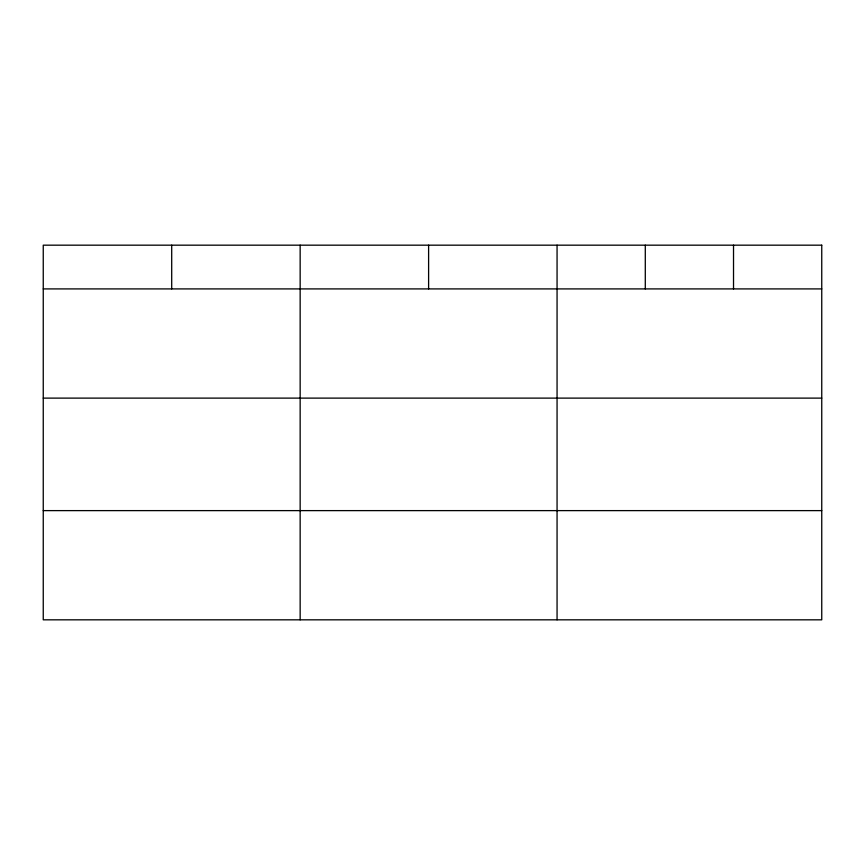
<?xml version="1.0" encoding="UTF-8"?>
<svg xmlns="http://www.w3.org/2000/svg" width="865" height="865" viewBox="0 0 865 865"><rect width="100%" height="100%" fill="white"/><g stroke="black" fill="none" stroke-linecap="round" stroke-linejoin="round"><path stroke-width="1.3" d="M43.25 288.91L821.75 288.91M43.25 398.116L821.75 398.116M43.25 510.62L821.75 510.62M733.52 245.173L733.52 288.91M645.29 245.173L645.29 288.91M557.06 245.173L557.06 619.827M428.608 245.173L428.608 288.91M300.155 245.173L300.155 619.827M171.703 245.173L171.703 288.91M821.75 245.173L43.25 245.173L43.25 619.827L821.75 619.827L821.75 245.173"/></g></svg>
